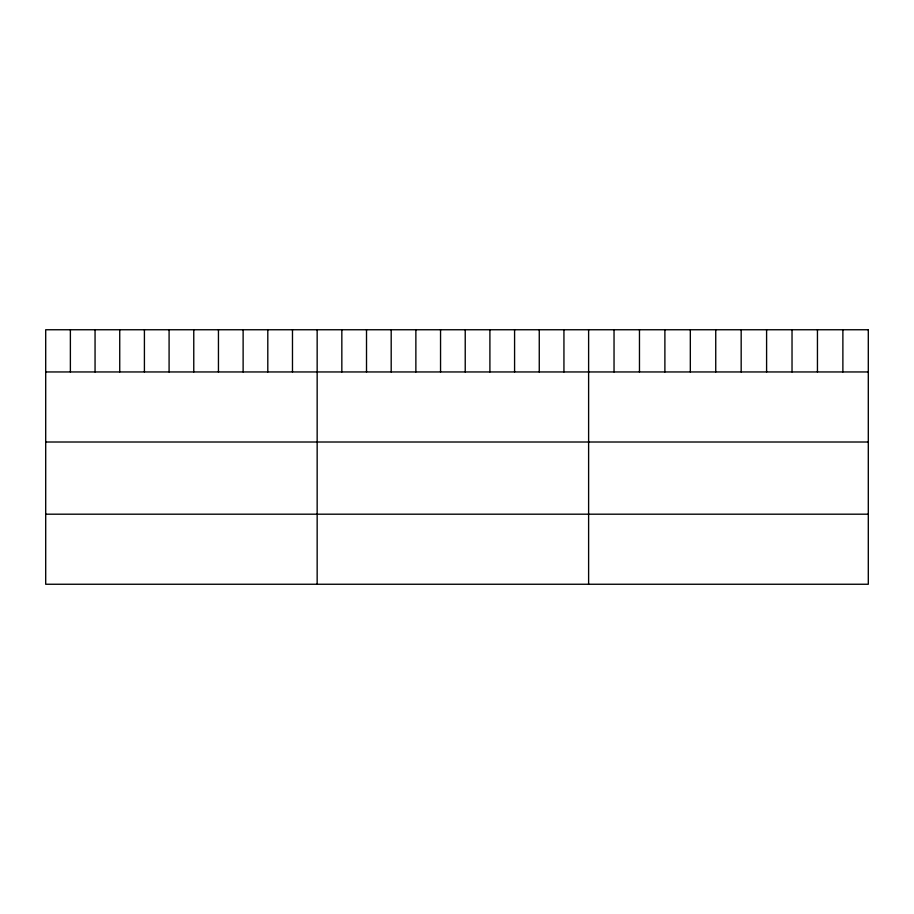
<?xml version="1.0" encoding="UTF-8"?>
<svg xmlns="http://www.w3.org/2000/svg" width="914" height="914" viewBox="0 0 914 914"><rect width="100%" height="100%" fill="white"/><g stroke="black" fill="none" stroke-linecap="round" stroke-linejoin="round"><path stroke-width="1.37" d="M45.7 371.952L868.3 371.952M45.7 442.01L868.3 442.01M45.7 514.194L868.3 514.194M842.879 329.748L842.879 371.952M817.447 329.748L817.447 371.952M792.027 329.748L792.027 371.952M766.595 329.748L766.595 371.952M741.174 329.748L741.174 371.952M715.742 329.748L715.742 371.952M690.321 329.748L690.321 371.952M664.889 329.748L664.889 371.952M639.469 329.748L639.469 371.952M614.037 329.748L614.037 371.952M588.616 329.748L588.616 584.252M563.938 329.748L563.938 371.952M539.26 329.748L539.26 371.952M514.582 329.748L514.582 371.952M489.904 329.748L489.904 371.952M465.226 329.748L465.226 371.952M440.548 329.748L440.548 371.952M415.87 329.748L415.87 371.952M391.192 329.748L391.192 371.952M366.514 329.748L366.514 371.952M341.836 329.748L341.836 371.952M317.158 329.748L317.158 584.252M292.48 329.748L292.48 371.952M267.802 329.748L267.802 371.952M243.124 329.748L243.124 371.952M218.446 329.748L218.446 371.952M193.768 329.748L193.768 371.952M169.09 329.748L169.09 371.952M144.412 329.748L144.412 371.952M119.734 329.748L119.734 371.952M95.056 329.748L95.056 371.952M70.378 329.748L70.378 371.952M868.3 329.748L45.7 329.748L45.7 584.252L868.3 584.252L868.3 329.748"/></g></svg>
